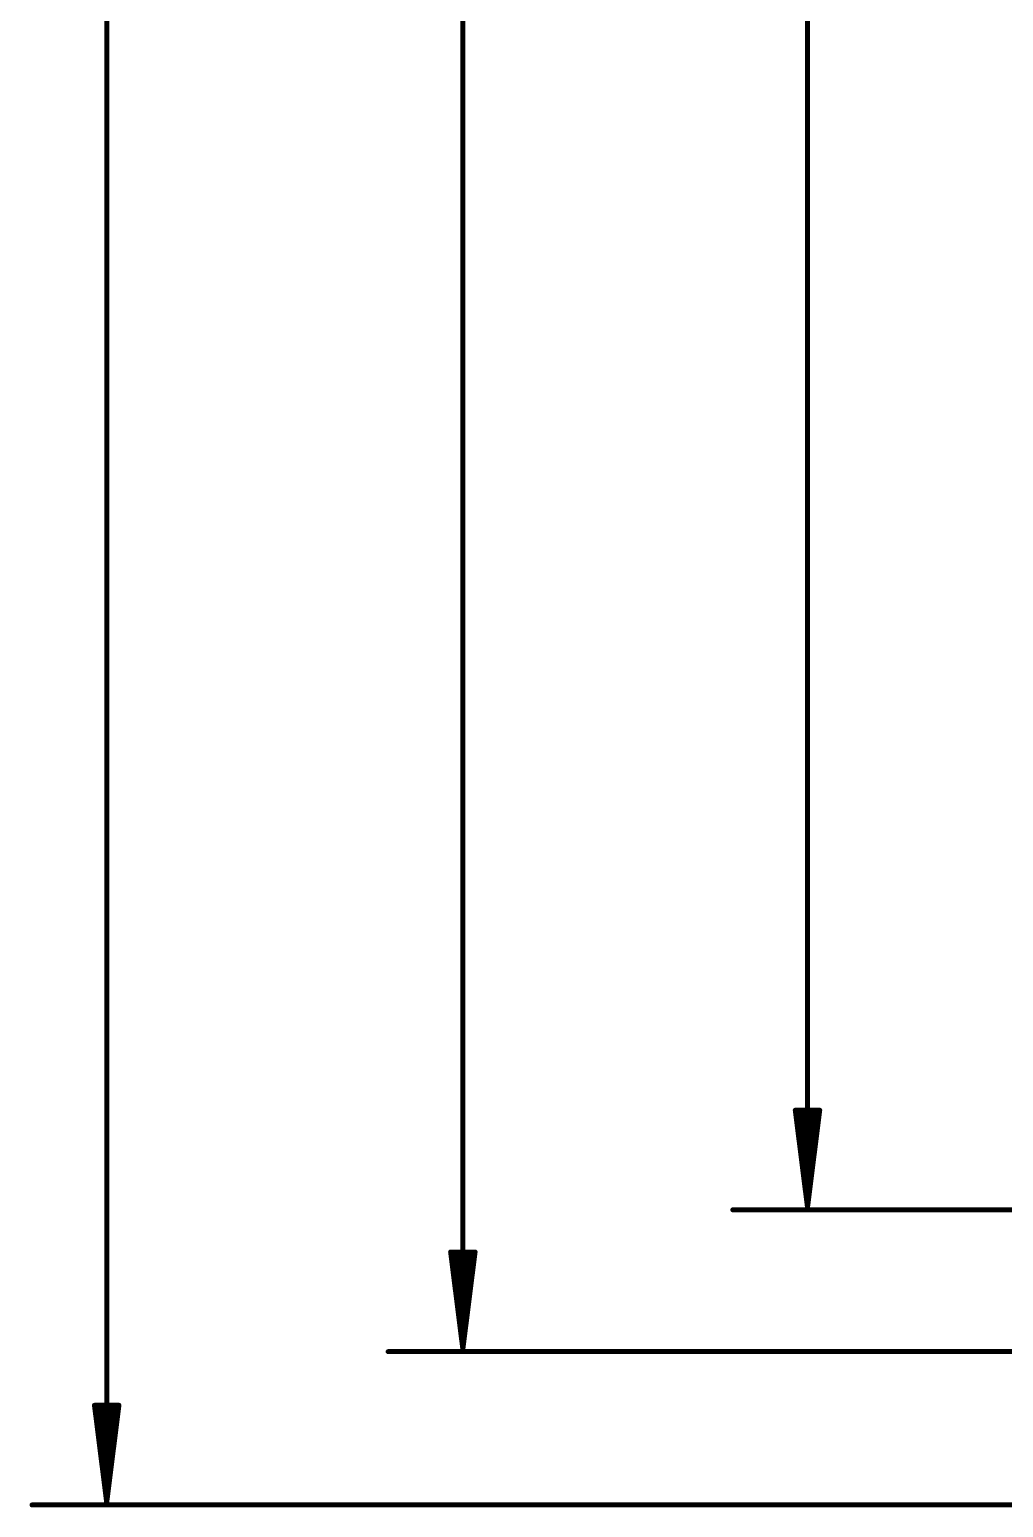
# Model space of a CAD drawing. Extents: x -29 to 121, y -8 to 99.
# Drawn here: x -26.62 to -1.18, y -8.07 to 30.5 of the extents above; entities that cross this region are included whole.
import ezdxf

# ---------------------------------------------------------------- set-up
doc = ezdxf.new("R2010")
doc.units = 0
doc.layers.add('47', color=253, linetype='CONTINUOUS')

msp = doc.modelspace()

# ---------------------------------------------------------------- linework, layer by layer
at = {"layer": '47', "const_width": 0.13}
for points in [[(-24.6, 83.635), (-24.6, -7.935)], [(-15.3, 79.735), (-15.3, -3.935)], [(-6.3, -0.235), (-6.3, 75.735)], [(-6.3, -0.235), (-6.6192, 2.3)], [(-6.6192, 2.3), (-5.9808, 2.3)], [(-6.3, -0.235), (-6.56, 2.3)], [(-6.3, -0.235), (-6.43, 2.3)], [(-5.9808, 2.3), (-6.3, -0.235)], [(-6.17, 2.3), (-6.3, -0.235)], [(-6.04, 2.3), (-6.3, -0.235)], [(20.8, -0.3), (-8.25, -0.3)], [(-15.3, -3.935), (-15.6192, -1.4)], [(-15.6192, -1.4), (-14.9808, -1.4)], [(-15.3, -3.935), (-15.56, -1.4)], [(-15.3, -3.935), (-15.43, -1.4)], [(-14.9808, -1.4), (-15.3, -3.935)], [(-15.17, -1.4), (-15.3, -3.935)], [(-15.04, -1.4), (-15.3, -3.935)], [(4, -4), (-17.25, -4)], [(-24.6, -7.935), (-24.9192, -5.4)], [(-24.9192, -5.4), (-24.2808, -5.4)], [(-24.6, -7.935), (-24.86, -5.4)], [(-24.6, -7.935), (-24.73, -5.4)], [(-24.2808, -5.4), (-24.6, -7.935)], [(-24.47, -5.4), (-24.6, -7.935)], [(-24.34, -5.4), (-24.6, -7.935)], [(4, -8), (-26.55, -8)]]:
    msp.add_lwpolyline(points, dxfattribs=at)
at = {"layer": '47', "const_width": 0.065}
for points in [[(-6.587, 2.3041, 1), (-6.6515, 2.2959)], [(-6.6192, 2.3325, 1), (-6.6192, 2.2675)], [(-6.5277, 2.3033, 1), (-6.5923, 2.2967)], [(-6.3975, 2.3017, 1), (-6.4625, 2.2983)], [(-6.1375, 2.2983, 1), (-6.2025, 2.3017)], [(-6.0077, 2.2967, 1), (-6.0723, 2.3033)], [(-5.9485, 2.2959, 1), (-6.013, 2.3041)], [(-5.9808, 2.2675, 1), (-5.9808, 2.3325)], [(-8.25, -0.2675, 1), (-8.25, -0.3325)], [(-6.3322, -0.2309, 1), (-6.2678, -0.2391)], [(-6.3323, -0.2317, 1), (-6.2677, -0.2383)], [(-6.3325, -0.2367, 1), (-6.2675, -0.2333)], [(-6.3325, -0.2333, 1), (-6.2675, -0.2367)], [(-6.3325, -0.235, 1), (-6.2675, -0.235)], [(-6.3323, -0.2383, 1), (-6.2677, -0.2317)], [(-6.3322, -0.2391, 1), (-6.2678, -0.2309)], [(-15.587, -1.3959, 1), (-15.6515, -1.4041)], [(-15.6192, -1.3675, 1), (-15.6192, -1.4325)], [(-15.5277, -1.3967, 1), (-15.5923, -1.4033)], [(-15.3975, -1.3983, 1), (-15.4625, -1.4017)], [(-15.1375, -1.4017, 1), (-15.2025, -1.3983)], [(-15.0077, -1.4033, 1), (-15.0723, -1.3967)], [(-14.9485, -1.4041, 1), (-15.013, -1.3959)], [(-14.9808, -1.4325, 1), (-14.9808, -1.3675)], [(-17.25, -3.9675, 1), (-17.25, -4.0325)], [(-15.3322, -3.9309, 1), (-15.2678, -3.9391)], [(-15.3323, -3.9317, 1), (-15.2677, -3.9383)], [(-15.3325, -3.9367, 1), (-15.2675, -3.9333)], [(-15.3325, -3.9333, 1), (-15.2675, -3.9367)], [(-15.3325, -3.935, 1), (-15.2675, -3.935)], [(-15.3323, -3.9383, 1), (-15.2677, -3.9317)], [(-15.3322, -3.9391, 1), (-15.2678, -3.9309)], [(-24.887, -5.3959, 1), (-24.9515, -5.4041)], [(-24.9192, -5.3675, 1), (-24.9192, -5.4325)], [(-24.8277, -5.3967, 1), (-24.8923, -5.4033)], [(-24.6975, -5.3983, 1), (-24.7625, -5.4017)], [(-24.4375, -5.4017, 1), (-24.5025, -5.3983)], [(-24.3077, -5.4033, 1), (-24.3723, -5.3967)], [(-24.2485, -5.4041, 1), (-24.313, -5.3959)], [(-24.2808, -5.4325, 1), (-24.2808, -5.3675)], [(-26.55, -7.9675, 1), (-26.55, -8.0325)], [(-24.6322, -7.9309, 1), (-24.5678, -7.9391)], [(-24.6323, -7.9317, 1), (-24.5677, -7.9383)], [(-24.6325, -7.9367, 1), (-24.5675, -7.9333)], [(-24.6325, -7.9333, 1), (-24.5675, -7.9367)], [(-24.6325, -7.935, 1), (-24.5675, -7.935)], [(-24.6323, -7.9383, 1), (-24.5677, -7.9317)], [(-24.6322, -7.9391, 1), (-24.5678, -7.9309)]]:
    msp.add_lwpolyline(points, format="xyb", dxfattribs=at)

doc.saveas('drawing.dxf')
